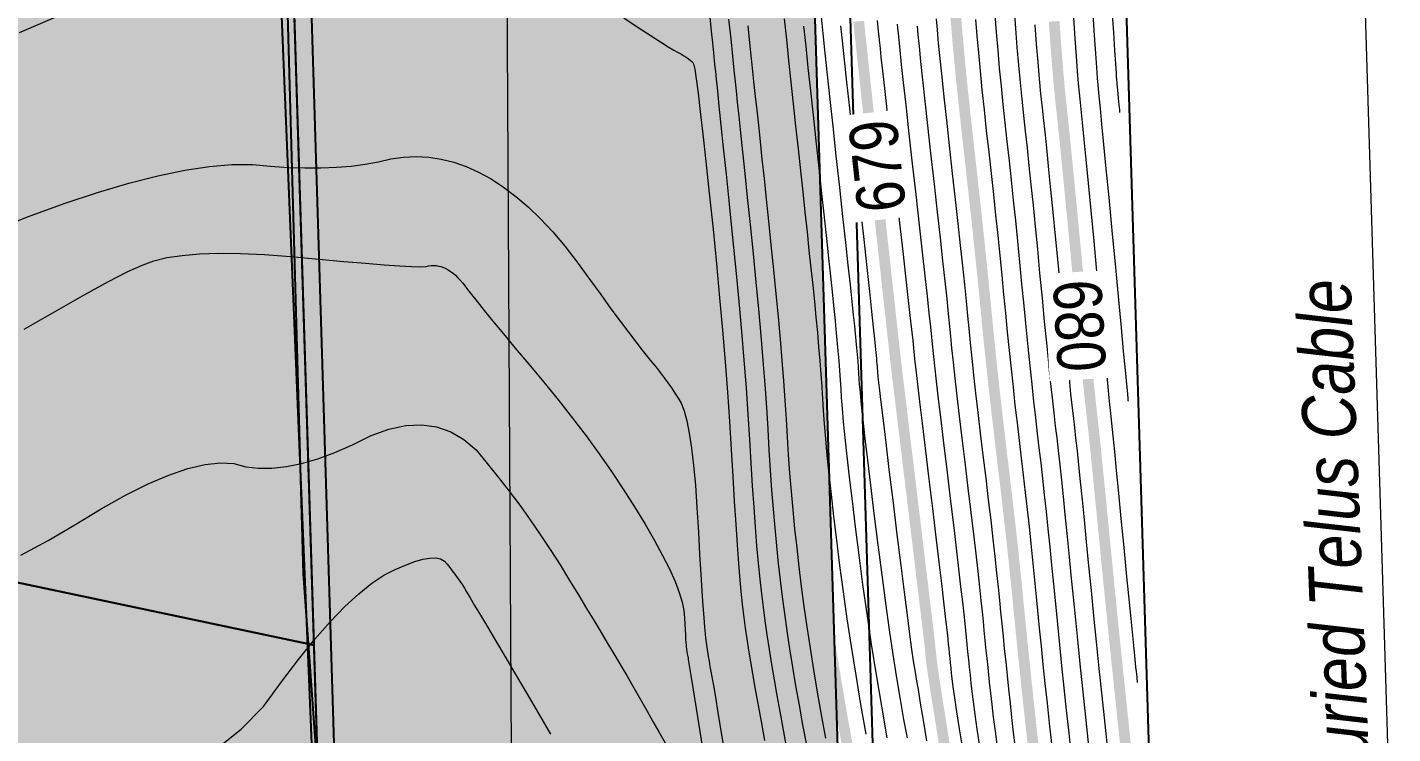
# Model space of a CAD drawing. Extents: x 637295 to 638874, y 5971243 to 5973352.
# Drawn here: x 638085.72 to 638111.22, y 5971338.13 to 5971351.33 of the extents above; entities that cross this region are included whole.
import ezdxf

# ---------------------------------------------------------------- set-up
doc = ezdxf.new("R2010")
doc.units = 0
doc.header["$LTSCALE"] = 5
for name, color, linetype in [('AS-FENCE-DASH', 48, 'foc-FENCE-DASH'), ('AS-POWER-OH-ATCO PIPELINES', 241, 'foc-OHPOWER'), ('AS-ROADS', 254, 'Continuous'), ('F-RW', 190, 'Continuous'), ('L-SEC', 7, 'Continuous'), ('L-TITLEDB', 4, 'Continuous'), ('P-TEMP WITHIN RW-H', 254, 'Continuous'), ('P-TEMP-ATCO PIPELINES', 104, 'Continuous'), ('P-TEMP-ATCO PIPELINES-H', 71, 'Continuous')]:
    doc.layers.add(name, color=color, linetype=linetype)
for name, color, linetype, lineweight, true_color in [('AS-TELUS-ATCO PIPELINES', 7, 'foc-TEL', 9, 0xff9c38), ('C-TOPO-MAJR', 7, 'Continuous', 15, 0xd3aa5f), ('C-TOPO-MINR', 7, 'Continuous', 13, 0xe9d5af)]:
    doc.layers.add(name, color=color, linetype=linetype, lineweight=lineweight, true_color=true_color)
doc.layers.add('C-TOPO-MAJR-TEXT', color=7, linetype='Continuous', true_color=0x644b1b)
doc.layers.add('P-TEMP-WITHIN RW', color=7, linetype='Continuous', true_color=0x787878)
doc.styles.add('80L', font='ARIALN.TTF', dxfattribs={"height": 10})
doc.styles.add('foc-LtypeFont', font='ARIALN.TTF', dxfattribs={"height": 7.35})
doc.styles.get("Standard").update_dxf_attribs({"font": 'ARIALN.TTF'})
doc.linetypes.add('foc-FENCE-DASH', pattern='A,0.5,-0.5,1,-0.5,1,-0.5,1,-0.5,1,-0.5,["X",foc-LtypeFont,S=0.2,R=0,X=-0.625,Y=-0.75],-0.5', length=7.5)
doc.linetypes.add('foc-OHPOWER', pattern='A,10,-1,["O/P",foc-LtypeFont,S=0.2,R=0,X=-0.5,Y=-0.75],-3.25', length=14.25)
doc.linetypes.add('foc-TEL', pattern='A,2,-1,["T",foc-LtypeFont,S=0.2,R=0,X=-0.425,Y=-0.75],-1.24,8', length=12.24)

msp = doc.modelspace()

# ---------------------------------------------------------------- hatches: boundary and pattern name
at = {"layer": 'P-TEMP WITHIN RW-H'}
h = msp.add_hatch(color=256, dxfattribs=at)
h.dxf.hatch_style = 1
h.paths.add_polyline_path([(638091.075, 5971339.787), (638061.73, 5971345.979), (638062.218, 5971330.305), (638091.563, 5971324.112)])
at = {"layer": 'P-TEMP-ATCO PIPELINES-H'}
h = msp.add_hatch(color=256, dxfattribs=at)
h.dxf.hatch_style = 1
h.paths.add_polyline_path([(638089.116, 5971402.725), (638094.796, 5971399.421), (638098.963, 5971398.552), (638101.501, 5971317.052), (638091.719, 5971319.116)])
h = msp.add_hatch(color=256, dxfattribs=at)
h.dxf.hatch_style = 1
h.paths.add_polyline_path([(638090.453, 5971359.772), (638061.107, 5971365.964), (638061.73, 5971345.979), (638091.075, 5971339.787)])

# ---------------------------------------------------------------- linework, layer by layer
at = {"layer": 'AS-FENCE-DASH', "flags": 128}
msp.add_lwpolyline([(638092.302, 5971308.799), (638092.113, 5971314.965), (638091.525, 5971332.09), (638090.876, 5971341.119), (638090.579, 5971351.8)], dxfattribs=at)
at = {"layer": 'AS-POWER-OH-ATCO PIPELINES', "flags": 128}
msp.add_lwpolyline([(638092.233, 5971308.797), (638089.161, 5971383.409), (638087.9, 5971404.695), (638089.809, 5971423.951)], dxfattribs=at)
at = {"layer": 'AS-ROADS', "flags": 128}
msp.add_lwpolyline([(638104.98, 5971385.304), (638106.047, 5971358.191), (638107.536, 5971309.263)], dxfattribs=at)
at = {"layer": 'AS-TELUS-ATCO PIPELINES', "flags": 128}
for points in [[(638111.223, 5971334.887), (638108.419, 5971426.757), (638108.025, 5971439.14)], [(638094.808, 5971308.875), (638094.683, 5971314.468), (638094.802, 5971331.175), (638094.197, 5971438.192)]]:
    msp.add_lwpolyline(points, dxfattribs=at)
at = {"layer": 'C-TOPO-MAJR', "const_width": 0.2, "flags": 128}
for points in [[(638099.498, 5971351.623), (638099.538, 5971351.226), (638099.578, 5971350.841), (638099.617, 5971350.467), (638099.655, 5971350.106), (638099.692, 5971349.756), (638099.729, 5971349.418), (638099.766, 5971349.074), (638099.804, 5971348.724), (638099.842, 5971348.368), (638099.88, 5971348.007), (638099.919, 5971347.639), (638099.958, 5971347.266), (638099.998, 5971346.886), (638100.038, 5971346.501), (638100.074, 5971346.13), (638100.108, 5971345.772), (638100.139, 5971345.429), (638100.167, 5971345.1), (638100.191, 5971344.784), (638100.213, 5971344.483), (638100.231, 5971344.195), (638100.246, 5971343.922), (638100.266, 5971343.63), (638100.291, 5971343.32), (638100.319, 5971342.992), (638100.353, 5971342.645), (638100.391, 5971342.28), (638100.434, 5971341.897), (638100.481, 5971341.496), (638100.533, 5971341.076), (638100.59, 5971340.645), (638100.654, 5971340.2), (638100.723, 5971339.744), (638100.797, 5971339.275), (638100.878, 5971338.794), (638100.964, 5971338.301), (638101.056, 5971337.795)], [(638103.054, 5971351.62), (638103.073, 5971351.376), (638103.096, 5971351.101), (638103.124, 5971350.795), (638103.157, 5971350.458), (638103.194, 5971350.089), (638103.237, 5971349.689), (638103.284, 5971349.258), (638103.336, 5971348.796), (638103.385, 5971348.354), (638103.432, 5971347.933), (638103.475, 5971347.533), (638103.515, 5971347.153), (638103.552, 5971346.794), (638103.586, 5971346.456), (638103.618, 5971346.138), (638103.646, 5971345.841), (638103.676, 5971345.534), (638103.709, 5971345.216), (638103.744, 5971344.888), (638103.781, 5971344.549), (638103.82, 5971344.201), (638103.862, 5971343.842), (638103.905, 5971343.472), (638103.951, 5971343.092), (638103.995, 5971342.727), (638104.036, 5971342.376), (638104.074, 5971342.04), (638104.11, 5971341.719), (638104.143, 5971341.412), (638104.174, 5971341.119), (638104.202, 5971340.841), (638104.227, 5971340.577), (638104.254, 5971340.306), (638104.282, 5971340.027), (638104.311, 5971339.74), (638104.342, 5971339.446), (638104.373, 5971339.144), (638104.406, 5971338.834), (638104.44, 5971338.516), (638104.475, 5971338.191), (638104.512, 5971337.869)], [(638101.248, 5971351.44), (638101.256, 5971351.357), (638101.271, 5971351.208), (638101.294, 5971350.993), (638101.324, 5971350.712), (638101.362, 5971350.365), (638101.406, 5971349.951), (638101.458, 5971349.471), (638101.518, 5971348.925), (638101.584, 5971348.313), (638101.645, 5971347.762), (638101.698, 5971347.273), (638101.745, 5971346.844), (638101.785, 5971346.477), (638101.819, 5971346.171), (638101.846, 5971345.926), (638101.866, 5971345.742), (638101.88, 5971345.62), (638101.892, 5971345.511), (638101.903, 5971345.416), (638101.912, 5971345.334), (638101.92, 5971345.265), (638101.926, 5971345.21), (638101.93, 5971345.169), (638101.933, 5971345.141), (638101.935, 5971345.126), (638101.946, 5971345.032), (638101.966, 5971344.858), (638101.997, 5971344.605), (638102.037, 5971344.273), (638102.086, 5971343.861), (638102.146, 5971343.369), (638102.215, 5971342.798), (638102.294, 5971342.148), (638102.363, 5971341.574), (638102.423, 5971341.078), (638102.473, 5971340.659), (638102.514, 5971340.316), (638102.546, 5971340.051), (638102.568, 5971339.862), (638102.581, 5971339.751), (638102.584, 5971339.716), (638102.588, 5971339.681), (638102.591, 5971339.645), (638102.595, 5971339.607), (638102.599, 5971339.569), (638102.603, 5971339.529), (638102.607, 5971339.489), (638102.612, 5971339.447), (638102.616, 5971339.405), (638102.633, 5971339.293), (638102.66, 5971339.113), (638102.699, 5971338.864), (638102.749, 5971338.546), (638102.811, 5971338.159), (638102.884, 5971337.704)], [(638104.898, 5971351.439), (638104.925, 5971351.066), (638104.951, 5971350.731), (638104.975, 5971350.436), (638104.998, 5971350.18), (638105.019, 5971349.963), (638105.039, 5971349.785), (638105.064, 5971349.557), (638105.092, 5971349.279), (638105.125, 5971348.951), (638105.163, 5971348.572), (638105.205, 5971348.143), (638105.251, 5971347.664), (638105.302, 5971347.135), (638105.357, 5971346.556), (638105.407, 5971346.035), (638105.452, 5971345.573), (638105.491, 5971345.17), (638105.525, 5971344.826), (638105.554, 5971344.54), (638105.578, 5971344.314), (638105.596, 5971344.146), (638105.609, 5971344.037), (638105.627, 5971343.88), (638105.649, 5971343.675), (638105.675, 5971343.422), (638105.705, 5971343.121), (638105.74, 5971342.772), (638105.779, 5971342.376), (638105.823, 5971341.931), (638105.871, 5971341.438), (638105.921, 5971340.931), (638105.973, 5971340.41), (638106.028, 5971339.874), (638106.085, 5971339.323), (638106.144, 5971338.758), (638106.205, 5971338.179), (638106.268, 5971337.585)], [(638085.219, 5971349.279), (638085.986, 5971349.558), (638086.677, 5971349.8), (638087.29, 5971350.006), (638087.827, 5971350.174), (638088.287, 5971350.306), (638088.671, 5971350.402), (638088.977, 5971350.461), (638089.207, 5971350.483), (638089.36, 5971350.468), (638089.547, 5971350.468), (638089.768, 5971350.482), (638090.022, 5971350.51), (638090.311, 5971350.553), (638090.634, 5971350.61), (638090.991, 5971350.682), (638091.382, 5971350.768), (638091.808, 5971350.868), (638092.232, 5971350.927), (638092.655, 5971350.945), (638093.078, 5971350.922), (638093.5, 5971350.858), (638093.921, 5971350.753), (638094.342, 5971350.607), (638094.762, 5971350.42), (638095.181, 5971350.192), (638095.572, 5971349.958), (638095.935, 5971349.719), (638096.27, 5971349.474), (638096.577, 5971349.224), (638096.857, 5971348.969), (638097.108, 5971348.708), (638097.331, 5971348.441), (638097.527, 5971348.169), (638097.701, 5971347.9), (638097.854, 5971347.633), (638097.986, 5971347.369), (638098.096, 5971347.109), (638098.186, 5971346.85), (638098.254, 5971346.595), (638098.301, 5971346.343), (638098.327, 5971346.093), (638098.354, 5971345.804), (638098.381, 5971345.477), (638098.409, 5971345.11), (638098.437, 5971344.704), (638098.467, 5971344.259), (638098.497, 5971343.775), (638098.528, 5971343.252), (638098.559, 5971342.69), (638098.589, 5971342.182), (638098.617, 5971341.726), (638098.643, 5971341.324), (638098.667, 5971340.975), (638098.689, 5971340.679), (638098.709, 5971340.436), (638098.728, 5971340.246), (638098.745, 5971340.11), (638098.764, 5971339.97), (638098.784, 5971339.825), (638098.807, 5971339.677), (638098.831, 5971339.524), (638098.857, 5971339.368), (638098.885, 5971339.208), (638098.915, 5971339.043), (638098.947, 5971338.875), (638098.985, 5971338.663), (638099.03, 5971338.408), (638099.081, 5971338.109), (638099.138, 5971337.766)]]:
    msp.add_lwpolyline(points, dxfattribs=at)
at = {"layer": 'C-TOPO-MINR', "flags": 128}
for points in [[(638103.791, 5971351.566), (638103.817, 5971351.236), (638103.844, 5971350.903), (638103.874, 5971350.567), (638103.907, 5971350.228), (638103.941, 5971349.886), (638103.978, 5971349.54), (638104.017, 5971349.192), (638104.057, 5971348.835), (638104.096, 5971348.472), (638104.135, 5971348.1), (638104.174, 5971347.721), (638104.213, 5971347.334), (638104.252, 5971346.939), (638104.291, 5971346.537), (638104.33, 5971346.127), (638104.369, 5971345.734), (638104.406, 5971345.359), (638104.443, 5971345.001), (638104.479, 5971344.66), (638104.514, 5971344.337), (638104.548, 5971344.03), (638104.582, 5971343.742), (638104.615, 5971343.47), (638104.648, 5971343.188), (638104.681, 5971342.896), (638104.714, 5971342.593), (638104.748, 5971342.28), (638104.782, 5971341.956), (638104.816, 5971341.622), (638104.85, 5971341.277), (638104.885, 5971340.922), (638104.921, 5971340.556), (638104.959, 5971340.18), (638104.998, 5971339.794), (638105.039, 5971339.397), (638105.081, 5971338.99), (638105.126, 5971338.572), (638105.171, 5971338.144), (638105.219, 5971337.706)], [(638104.151, 5971351.662), (638104.177, 5971351.304), (638104.204, 5971350.957), (638104.233, 5971350.622), (638104.263, 5971350.297), (638104.293, 5971349.984), (638104.325, 5971349.681), (638104.358, 5971349.39), (638104.392, 5971349.076), (638104.428, 5971348.741), (638104.465, 5971348.384), (638104.504, 5971348.005), (638104.544, 5971347.604), (638104.585, 5971347.181), (638104.628, 5971346.736), (638104.673, 5971346.27), (638104.715, 5971345.834), (638104.755, 5971345.43), (638104.792, 5971345.057), (638104.827, 5971344.715), (638104.86, 5971344.404), (638104.891, 5971344.125), (638104.92, 5971343.876), (638104.946, 5971343.659), (638104.974, 5971343.419), (638105.003, 5971343.155), (638105.035, 5971342.869), (638105.067, 5971342.56), (638105.101, 5971342.228), (638105.137, 5971341.873), (638105.175, 5971341.495), (638105.213, 5971341.094), (638105.254, 5971340.681), (638105.297, 5971340.257), (638105.341, 5971339.82), (638105.387, 5971339.372), (638105.436, 5971338.913), (638105.485, 5971338.441), (638105.537, 5971337.958)], [(638105.619, 5971351.574), (638105.645, 5971351.174), (638105.668, 5971350.841), (638105.687, 5971350.575), (638105.702, 5971350.376), (638105.713, 5971350.245), (638105.72, 5971350.181), (638105.735, 5971350.039), (638105.757, 5971349.818), (638105.786, 5971349.518), (638105.822, 5971349.14), (638105.866, 5971348.683), (638105.917, 5971348.148), (638105.976, 5971347.534), (638106.042, 5971346.842), (638106.099, 5971346.234), (638106.149, 5971345.713), (638106.19, 5971345.276), (638106.224, 5971344.925), (638106.249, 5971344.659), (638106.266, 5971344.479), (638106.275, 5971344.384), (638106.276, 5971344.374), (638106.277, 5971344.365), (638106.278, 5971344.358), (638106.279, 5971344.352), (638106.279, 5971344.347), (638106.279, 5971344.343), (638106.28, 5971344.341), (638106.28, 5971344.34), (638106.28, 5971344.34)], [(638105.979, 5971351.642), (638106.005, 5971351.228), (638106.027, 5971350.895), (638106.043, 5971350.644), (638106.054, 5971350.475), (638106.06, 5971350.386), (638106.061, 5971350.379), (638106.062, 5971350.363), (638106.065, 5971350.339), (638106.068, 5971350.305), (638106.072, 5971350.263), (638106.077, 5971350.212), (638106.083, 5971350.152), (638106.089, 5971350.084), (638106.097, 5971350.006), (638106.103, 5971349.939), (638106.109, 5971349.881), (638106.113, 5971349.832), (638106.117, 5971349.793), (638106.12, 5971349.764), (638106.121, 5971349.745), (638106.122, 5971349.735), (638106.122, 5971349.735)], [(638085.571, 5971351.228), (638086.271, 5971351.527)], [(638096.862, 5971351.502), (638097.129, 5971351.326), (638097.355, 5971351.178), (638097.543, 5971351.058), (638097.69, 5971350.965), (638097.797, 5971350.901), (638097.865, 5971350.864), (638097.926, 5971350.829), (638097.98, 5971350.797), (638098.027, 5971350.767), (638098.068, 5971350.739), (638098.102, 5971350.713), (638098.13, 5971350.689), (638098.15, 5971350.667), (638098.164, 5971350.648), (638098.185, 5971350.547), (638098.213, 5971350.364), (638098.248, 5971350.1), (638098.289, 5971349.755), (638098.338, 5971349.328), (638098.394, 5971348.819), (638098.456, 5971348.229), (638098.526, 5971347.557), (638098.59, 5971346.906), (638098.65, 5971346.276), (638098.704, 5971345.667), (638098.753, 5971345.079), (638098.796, 5971344.512), (638098.835, 5971343.966), (638098.868, 5971343.441), (638098.897, 5971342.937), (638098.924, 5971342.471), (638098.951, 5971342.045), (638098.978, 5971341.657), (638099.004, 5971341.309), (638099.029, 5971340.999), (638099.054, 5971340.728), (638099.079, 5971340.496), (638099.103, 5971340.303), (638099.129, 5971340.105), (638099.158, 5971339.9), (638099.19, 5971339.69), (638099.224, 5971339.475), (638099.261, 5971339.253), (638099.301, 5971339.026), (638099.343, 5971338.794), (638099.388, 5971338.555), (638099.437, 5971338.292), (638099.488, 5971338.003)], [(638098.467, 5971351.516), (638098.493, 5971351.258), (638098.515, 5971351.036), (638098.534, 5971350.85), (638098.549, 5971350.699), (638098.561, 5971350.583), (638098.57, 5971350.504), (638098.586, 5971350.356), (638098.608, 5971350.139), (638098.638, 5971349.853), (638098.675, 5971349.499), (638098.719, 5971349.076), (638098.77, 5971348.584), (638098.828, 5971348.024), (638098.893, 5971347.394), (638098.954, 5971346.788), (638099.009, 5971346.205), (638099.059, 5971345.644), (638099.104, 5971345.106), (638099.144, 5971344.591), (638099.179, 5971344.099), (638099.209, 5971343.629), (638099.234, 5971343.183), (638099.26, 5971342.761), (638099.286, 5971342.364), (638099.313, 5971341.991), (638099.341, 5971341.643), (638099.37, 5971341.319), (638099.399, 5971341.02), (638099.429, 5971340.746), (638099.46, 5971340.497), (638099.494, 5971340.24), (638099.532, 5971339.975), (638099.573, 5971339.704), (638099.618, 5971339.425), (638099.666, 5971339.138), (638099.717, 5971338.845), (638099.772, 5971338.544), (638099.83, 5971338.236), (638099.888, 5971337.92)], [(638098.818, 5971351.479), (638098.856, 5971351.11), (638098.888, 5971350.791), (638098.915, 5971350.524), (638098.938, 5971350.308), (638098.956, 5971350.142), (638098.979, 5971349.928), (638099.007, 5971349.667), (638099.039, 5971349.358), (638099.077, 5971349.001), (638099.119, 5971348.597), (638099.166, 5971348.145), (638099.218, 5971347.644), (638099.275, 5971347.097), (638099.327, 5971346.569), (638099.375, 5971346.061), (638099.419, 5971345.572), (638099.458, 5971345.104), (638099.493, 5971344.655), (638099.523, 5971344.227), (638099.55, 5971343.818), (638099.571, 5971343.429), (638099.595, 5971343.051), (638099.621, 5971342.682), (638099.649, 5971342.324), (638099.678, 5971341.977), (638099.71, 5971341.64), (638099.744, 5971341.313), (638099.78, 5971340.996), (638099.818, 5971340.69), (638099.86, 5971340.375), (638099.906, 5971340.05), (638099.956, 5971339.717), (638100.011, 5971339.375), (638100.07, 5971339.024), (638100.133, 5971338.664), (638100.2, 5971338.294), (638100.271, 5971337.916)], [(638099.178, 5971351.352), (638099.217, 5971350.975), (638099.252, 5971350.629), (638099.285, 5971350.315), (638099.315, 5971350.032), (638099.343, 5971349.78), (638099.373, 5971349.501), (638099.405, 5971349.196), (638099.441, 5971348.863), (638099.479, 5971348.504), (638099.519, 5971348.118), (638099.562, 5971347.705), (638099.608, 5971347.265), (638099.656, 5971346.799), (638099.701, 5971346.349), (638099.742, 5971345.916), (638099.779, 5971345.501), (638099.812, 5971345.102), (638099.842, 5971344.72), (638099.868, 5971344.355), (638099.89, 5971344.007), (638099.909, 5971343.675), (638099.931, 5971343.34), (638099.956, 5971343.001), (638099.984, 5971342.658), (638100.016, 5971342.311), (638100.051, 5971341.96), (638100.089, 5971341.605), (638100.13, 5971341.246), (638100.175, 5971340.883), (638100.225, 5971340.51), (638100.28, 5971340.125), (638100.339, 5971339.731), (638100.404, 5971339.325), (638100.474, 5971338.909), (638100.549, 5971338.482), (638100.628, 5971338.045)], [(638099.858, 5971351.485), (638099.898, 5971351.1), (638099.939, 5971350.706), (638099.981, 5971350.305), (638100.024, 5971349.897), (638100.069, 5971349.48), (638100.116, 5971349.056), (638100.16, 5971348.647), (638100.202, 5971348.253), (638100.243, 5971347.874), (638100.282, 5971347.509), (638100.319, 5971347.16), (638100.354, 5971346.826), (638100.388, 5971346.507), (638100.419, 5971346.203), (638100.448, 5971345.91), (638100.475, 5971345.628), (638100.499, 5971345.357), (638100.521, 5971345.097), (638100.54, 5971344.848), (638100.557, 5971344.611), (638100.572, 5971344.384), (638100.584, 5971344.168), (638100.602, 5971343.92), (638100.625, 5971343.639), (638100.655, 5971343.325), (638100.69, 5971342.979), (638100.732, 5971342.601), (638100.779, 5971342.19), (638100.832, 5971341.746), (638100.89, 5971341.27), (638100.956, 5971340.78), (638101.028, 5971340.275), (638101.106, 5971339.757), (638101.191, 5971339.225), (638101.282, 5971338.679), (638101.38, 5971338.119)], [(638100.219, 5971351.348), (638100.258, 5971350.973), (638100.3, 5971350.572), (638100.345, 5971350.143), (638100.394, 5971349.688), (638100.446, 5971349.204), (638100.502, 5971348.694), (638100.554, 5971348.22), (638100.601, 5971347.781), (638100.644, 5971347.379), (638100.684, 5971347.012), (638100.719, 5971346.681), (638100.75, 5971346.387), (638100.777, 5971346.128), (638100.8, 5971345.905), (638100.822, 5971345.691), (638100.841, 5971345.484), (638100.859, 5971345.286), (638100.875, 5971345.095), (638100.889, 5971344.913), (638100.902, 5971344.738), (638100.912, 5971344.572), (638100.921, 5971344.414), (638100.937, 5971344.209), (638100.96, 5971343.957), (638100.99, 5971343.659), (638101.028, 5971343.313), (638101.072, 5971342.921), (638101.124, 5971342.482), (638101.182, 5971341.996), (638101.248, 5971341.463), (638101.32, 5971340.92), (638101.398, 5971340.367), (638101.483, 5971339.803), (638101.574, 5971339.229), (638101.671, 5971338.645), (638101.775, 5971338.051)], [(638100.547, 5971351.526), (638100.579, 5971351.21), (638100.617, 5971350.847), (638100.661, 5971350.438), (638100.71, 5971349.981), (638100.764, 5971349.478), (638100.823, 5971348.929), (638100.888, 5971348.332), (638100.947, 5971347.792), (638101, 5971347.31), (638101.046, 5971346.884), (638101.086, 5971346.515), (638101.119, 5971346.203), (638101.146, 5971345.947), (638101.167, 5971345.749), (638101.182, 5971345.608), (638101.195, 5971345.471), (638101.208, 5971345.34), (638101.219, 5971345.214), (638101.229, 5971345.093), (638101.238, 5971344.977), (638101.246, 5971344.866), (638101.253, 5971344.761), (638101.258, 5971344.66), (638101.272, 5971344.499), (638101.295, 5971344.276), (638101.326, 5971343.992), (638101.365, 5971343.647), (638101.412, 5971343.241), (638101.468, 5971342.774), (638101.533, 5971342.246), (638101.606, 5971341.656), (638101.677, 5971341.098), (638101.748, 5971340.57), (638101.818, 5971340.074), (638101.886, 5971339.608), (638101.954, 5971339.174), (638102.02, 5971338.77), (638102.086, 5971338.398), (638102.15, 5971338.056)], [(638100.91, 5971351.357), (638100.94, 5971351.072), (638100.977, 5971350.721), (638101.022, 5971350.303), (638101.074, 5971349.819), (638101.134, 5971349.269), (638101.2, 5971348.653), (638101.275, 5971347.97), (638101.341, 5971347.365), (638101.398, 5971346.838), (638101.447, 5971346.389), (638101.487, 5971346.017), (638101.519, 5971345.724), (638101.542, 5971345.508), (638101.557, 5971345.37), (638101.563, 5971345.31), (638101.569, 5971345.252), (638101.574, 5971345.196), (638101.579, 5971345.142), (638101.583, 5971345.091), (638101.587, 5971345.041), (638101.591, 5971344.994), (638101.594, 5971344.949), (638101.596, 5971344.907), (638101.608, 5971344.789), (638101.63, 5971344.595), (638101.661, 5971344.326), (638101.702, 5971343.982), (638101.753, 5971343.562), (638101.813, 5971343.066), (638101.883, 5971342.496), (638101.963, 5971341.85), (638102.034, 5971341.276), (638102.097, 5971340.774), (638102.152, 5971340.345), (638102.198, 5971339.988), (638102.236, 5971339.703), (638102.266, 5971339.49), (638102.287, 5971339.35), (638102.3, 5971339.282), (638102.323, 5971339.151), (638102.356, 5971338.957), (638102.398, 5971338.7), (638102.451, 5971338.381), (638102.513, 5971337.999)], [(638101.593, 5971351.455), (638101.612, 5971351.256), (638101.623, 5971351.151), (638101.624, 5971351.138), (638101.627, 5971351.115), (638101.63, 5971351.082), (638101.635, 5971351.039), (638101.64, 5971350.986), (638101.647, 5971350.923), (638101.655, 5971350.849), (638101.664, 5971350.766), (638101.674, 5971350.672), (638101.692, 5971350.516), (638101.716, 5971350.297), (638101.748, 5971350.015), (638101.786, 5971349.671), (638101.832, 5971349.265), (638101.885, 5971348.795), (638101.945, 5971348.264), (638102.012, 5971347.669), (638102.071, 5971347.14), (638102.123, 5971346.677), (638102.168, 5971346.279), (638102.205, 5971345.946), (638102.234, 5971345.679), (638102.256, 5971345.477), (638102.27, 5971345.34), (638102.277, 5971345.269), (638102.292, 5971345.132), (638102.315, 5971344.93), (638102.346, 5971344.662), (638102.386, 5971344.328), (638102.433, 5971343.929), (638102.489, 5971343.464), (638102.553, 5971342.933), (638102.625, 5971342.337), (638102.689, 5971341.805), (638102.745, 5971341.338), (638102.793, 5971340.935), (638102.833, 5971340.597), (638102.865, 5971340.323), (638102.889, 5971340.114), (638102.905, 5971339.969), (638102.913, 5971339.889), (638102.921, 5971339.806), (638102.929, 5971339.721), (638102.938, 5971339.634), (638102.948, 5971339.544), (638102.957, 5971339.452), (638102.967, 5971339.358), (638102.978, 5971339.261), (638102.988, 5971339.162), (638103.008, 5971339.009), (638103.038, 5971338.801), (638103.077, 5971338.538), (638103.126, 5971338.222), (638103.184, 5971337.851)], [(638101.968, 5971351.389), (638101.98, 5971351.256), (638101.983, 5971351.21), (638101.995, 5971351.091), (638102.015, 5971350.899), (638102.043, 5971350.633), (638102.08, 5971350.294), (638102.126, 5971349.881), (638102.18, 5971349.395), (638102.243, 5971348.835), (638102.315, 5971348.202), (638102.379, 5971347.632), (638102.435, 5971347.125), (638102.484, 5971346.682), (638102.526, 5971346.302), (638102.56, 5971345.984), (638102.587, 5971345.73), (638102.607, 5971345.54), (638102.619, 5971345.412), (638102.638, 5971345.233), (638102.663, 5971345.001), (638102.696, 5971344.718), (638102.734, 5971344.383), (638102.78, 5971343.997), (638102.832, 5971343.558), (638102.891, 5971343.068), (638102.957, 5971342.526), (638103.016, 5971342.035), (638103.068, 5971341.597), (638103.114, 5971341.211), (638103.152, 5971340.877), (638103.185, 5971340.595), (638103.21, 5971340.365), (638103.229, 5971340.187), (638103.241, 5971340.061), (638103.254, 5971339.931), (638103.268, 5971339.798), (638103.282, 5971339.66), (638103.296, 5971339.52), (638103.311, 5971339.375), (638103.327, 5971339.227), (638103.343, 5971339.075), (638103.36, 5971338.919), (638103.384, 5971338.724), (638103.416, 5971338.488), (638103.456, 5971338.213), (638103.502, 5971337.897)], [(638102.34, 5971351.347), (638102.354, 5971351.186), (638102.375, 5971350.966), (638102.403, 5971350.687), (638102.439, 5971350.348), (638102.482, 5971349.95), (638102.533, 5971349.493), (638102.59, 5971348.976), (638102.655, 5971348.4), (638102.714, 5971347.873), (638102.767, 5971347.395), (638102.814, 5971346.965), (638102.856, 5971346.585), (638102.891, 5971346.254), (638102.92, 5971345.972), (638102.944, 5971345.739), (638102.961, 5971345.555), (638102.984, 5971345.333), (638103.012, 5971345.073), (638103.045, 5971344.775), (638103.083, 5971344.439), (638103.127, 5971344.065), (638103.175, 5971343.653), (638103.229, 5971343.203), (638103.288, 5971342.715), (638103.342, 5971342.266), (638103.391, 5971341.857), (638103.434, 5971341.488), (638103.472, 5971341.158), (638103.504, 5971340.867), (638103.531, 5971340.616), (638103.553, 5971340.405), (638103.57, 5971340.233), (638103.588, 5971340.056), (638103.606, 5971339.874), (638103.625, 5971339.687), (638103.645, 5971339.495), (638103.665, 5971339.298), (638103.687, 5971339.096), (638103.709, 5971338.889), (638103.732, 5971338.677), (638103.76, 5971338.439), (638103.794, 5971338.176), (638103.834, 5971337.887)], [(638102.697, 5971351.484), (638102.713, 5971351.281), (638102.735, 5971351.034), (638102.764, 5971350.741), (638102.798, 5971350.403), (638102.838, 5971350.02), (638102.885, 5971349.591), (638102.937, 5971349.117), (638102.996, 5971348.598), (638103.05, 5971348.113), (638103.099, 5971347.664), (638103.145, 5971347.249), (638103.185, 5971346.869), (638103.222, 5971346.524), (638103.253, 5971346.214), (638103.281, 5971345.939), (638103.304, 5971345.698), (638103.33, 5971345.433), (638103.36, 5971345.144), (638103.394, 5971344.831), (638103.432, 5971344.494), (638103.473, 5971344.133), (638103.519, 5971343.747), (638103.567, 5971343.337), (638103.62, 5971342.903), (638103.668, 5971342.497), (638103.713, 5971342.117), (638103.754, 5971341.764), (638103.791, 5971341.438), (638103.824, 5971341.139), (638103.853, 5971340.868), (638103.878, 5971340.623), (638103.899, 5971340.405), (638103.921, 5971340.181), (638103.944, 5971339.951), (638103.968, 5971339.714), (638103.993, 5971339.471), (638104.019, 5971339.221), (638104.046, 5971338.965), (638104.075, 5971338.703), (638104.104, 5971338.434), (638104.136, 5971338.154), (638104.172, 5971337.863)], [(638103.432, 5971351.471), (638103.456, 5971351.169), (638103.484, 5971350.849), (638103.515, 5971350.512), (638103.55, 5971350.158), (638103.589, 5971349.787), (638103.631, 5971349.399), (638103.677, 5971348.994), (638103.721, 5971348.595), (638103.764, 5971348.202), (638103.805, 5971347.816), (638103.845, 5971347.437), (638103.883, 5971347.064), (638103.919, 5971346.697), (638103.954, 5971346.337), (638103.988, 5971345.984), (638104.022, 5971345.634), (638104.057, 5971345.287), (638104.093, 5971344.944), (638104.13, 5971344.605), (638104.167, 5971344.269), (638104.205, 5971343.936), (638104.244, 5971343.607), (638104.283, 5971343.281), (638104.321, 5971342.958), (638104.358, 5971342.636), (638104.394, 5971342.317), (638104.429, 5971341.999), (638104.462, 5971341.684), (638104.495, 5971341.37), (638104.526, 5971341.059), (638104.556, 5971340.75), (638104.588, 5971340.431), (638104.62, 5971340.104), (638104.655, 5971339.767), (638104.69, 5971339.421), (638104.727, 5971339.067), (638104.766, 5971338.703), (638104.806, 5971338.33), (638104.847, 5971337.948)], [(638104.537, 5971351.372), (638104.565, 5971351.012), (638104.592, 5971350.677), (638104.619, 5971350.367), (638104.645, 5971350.082), (638104.672, 5971349.822), (638104.699, 5971349.587), (638104.728, 5971349.317), (638104.76, 5971349.01), (638104.795, 5971348.667), (638104.833, 5971348.288), (638104.874, 5971347.874), (638104.918, 5971347.423), (638104.965, 5971346.936), (638105.015, 5971346.413), (638105.061, 5971345.935), (638105.103, 5971345.502), (638105.142, 5971345.114), (638105.176, 5971344.771), (638105.207, 5971344.472), (638105.234, 5971344.219), (638105.258, 5971344.011), (638105.278, 5971343.848), (638105.3, 5971343.649), (638105.326, 5971343.415), (638105.355, 5971343.146), (638105.386, 5971342.841), (638105.421, 5971342.5), (638105.458, 5971342.124), (638105.499, 5971341.713), (638105.542, 5971341.266), (638105.588, 5971340.806), (638105.635, 5971340.333), (638105.685, 5971339.847), (638105.736, 5971339.348), (638105.79, 5971338.836), (638105.845, 5971338.31), (638105.903, 5971337.772)], [(638105.258, 5971351.507), (638105.285, 5971351.12), (638105.309, 5971350.786), (638105.331, 5971350.506), (638105.35, 5971350.278), (638105.366, 5971350.104), (638105.38, 5971349.983), (638105.399, 5971349.798), (638105.424, 5971349.548), (638105.456, 5971349.234), (638105.493, 5971348.856), (638105.536, 5971348.413), (638105.584, 5971347.906), (638105.639, 5971347.335), (638105.699, 5971346.699), (638105.753, 5971346.135), (638105.8, 5971345.645), (638105.84, 5971345.227), (638105.874, 5971344.881), (638105.901, 5971344.608), (638105.921, 5971344.408), (638105.934, 5971344.281), (638105.941, 5971344.226), (638105.953, 5971344.11), (638105.971, 5971343.935), (638105.995, 5971343.698), (638106.025, 5971343.402), (638106.06, 5971343.045), (638106.101, 5971342.627), (638106.147, 5971342.149), (638106.199, 5971341.611), (638106.246, 5971341.129), (638106.288, 5971340.706), (638106.324, 5971340.339), (638106.354, 5971340.03), (638106.379, 5971339.778), (638106.399, 5971339.584), (638106.413, 5971339.447), (638106.421, 5971339.367), (638106.429, 5971339.297), (638106.435, 5971339.238), (638106.441, 5971339.188), (638106.445, 5971339.148), (638106.448, 5971339.118), (638106.45, 5971339.098), (638106.451, 5971339.088), (638106.451, 5971339.088)], [(638085.115, 5971347.553), (638085.741, 5971347.792), (638086.406, 5971348.034), (638087.029, 5971348.241), (638087.613, 5971348.414), (638088.155, 5971348.552), (638088.657, 5971348.657), (638089.119, 5971348.727), (638089.54, 5971348.763), (638089.921, 5971348.765), (638090.261, 5971348.732), (638090.588, 5971348.711), (638090.902, 5971348.7), (638091.203, 5971348.701), (638091.49, 5971348.712), (638091.765, 5971348.735), (638092.027, 5971348.768), (638092.275, 5971348.813), (638092.511, 5971348.869), (638092.746, 5971348.901), (638092.981, 5971348.911), (638093.215, 5971348.899), (638093.449, 5971348.863), (638093.682, 5971348.805), (638093.916, 5971348.724), (638094.148, 5971348.62), (638094.38, 5971348.494), (638094.612, 5971348.344), (638094.843, 5971348.169), (638095.074, 5971347.971), (638095.304, 5971347.749), (638095.533, 5971347.504), (638095.762, 5971347.234), (638095.991, 5971346.941), (638096.219, 5971346.623), (638096.428, 5971346.334), (638096.62, 5971346.071), (638096.793, 5971345.836), (638096.948, 5971345.629), (638097.085, 5971345.449), (638097.203, 5971345.296), (638097.304, 5971345.171), (638097.386, 5971345.073), (638097.465, 5971344.976), (638097.541, 5971344.879), (638097.614, 5971344.782), (638097.684, 5971344.686), (638097.751, 5971344.59), (638097.815, 5971344.494), (638097.876, 5971344.399), (638097.934, 5971344.304), (638097.987, 5971344.163), (638098.037, 5971343.977), (638098.083, 5971343.744), (638098.125, 5971343.465), (638098.163, 5971343.141), (638098.197, 5971342.771), (638098.227, 5971342.355), (638098.253, 5971341.893), (638098.276, 5971341.478), (638098.298, 5971341.112), (638098.318, 5971340.793), (638098.336, 5971340.522), (638098.352, 5971340.299), (638098.366, 5971340.124), (638098.378, 5971339.996), (638098.387, 5971339.917), (638098.398, 5971339.834), (638098.41, 5971339.75), (638098.423, 5971339.663), (638098.438, 5971339.574), (638098.453, 5971339.483), (638098.469, 5971339.389), (638098.487, 5971339.293), (638098.506, 5971339.194), (638098.534, 5971339.034), (638098.571, 5971338.813), (638098.619, 5971338.529), (638098.675, 5971338.184), (638098.742, 5971337.777)], [(638085.661, 5971345.687), (638086.266, 5971346.039), (638086.79, 5971346.336), (638087.234, 5971346.578), (638087.597, 5971346.763), (638087.88, 5971346.892), (638088.082, 5971346.966), (638088.325, 5971347.024), (638088.608, 5971347.066), (638088.932, 5971347.093), (638089.297, 5971347.105), (638089.702, 5971347.101), (638090.148, 5971347.082), (638090.635, 5971347.047), (638091.162, 5971346.996), (638091.629, 5971346.954), (638092.036, 5971346.919), (638092.383, 5971346.891), (638092.669, 5971346.872), (638092.896, 5971346.86), (638093.062, 5971346.855), (638093.168, 5971346.858), (638093.214, 5971346.869), (638093.26, 5971346.876), (638093.306, 5971346.878), (638093.352, 5971346.875), (638093.398, 5971346.868), (638093.443, 5971346.857), (638093.489, 5971346.841), (638093.535, 5971346.821), (638093.58, 5971346.796), (638093.625, 5971346.766), (638093.671, 5971346.732), (638093.716, 5971346.694), (638093.761, 5971346.65), (638093.806, 5971346.602), (638093.85, 5971346.549), (638093.895, 5971346.492), (638093.94, 5971346.43), (638094.014, 5971346.334), (638094.118, 5971346.203), (638094.252, 5971346.038), (638094.416, 5971345.838), (638094.61, 5971345.604), (638094.833, 5971345.336), (638095.086, 5971345.033), (638095.369, 5971344.697), (638095.642, 5971344.361), (638095.904, 5971344.026), (638096.156, 5971343.693), (638096.397, 5971343.361), (638096.628, 5971343.03), (638096.848, 5971342.7), (638097.059, 5971342.372), (638097.258, 5971342.044), (638097.434, 5971341.741), (638097.585, 5971341.462), (638097.713, 5971341.208), (638097.817, 5971340.977), (638097.896, 5971340.77), (638097.952, 5971340.588), (638097.983, 5971340.43), (638097.991, 5971340.296), (638097.998, 5971340.176), (638098.004, 5971340.07), (638098.01, 5971339.977), (638098.015, 5971339.899), (638098.02, 5971339.834), (638098.024, 5971339.783), (638098.027, 5971339.746), (638098.03, 5971339.723), (638098.033, 5971339.699), (638098.036, 5971339.675), (638098.04, 5971339.65), (638098.044, 5971339.624), (638098.049, 5971339.598), (638098.054, 5971339.57), (638098.059, 5971339.542), (638098.064, 5971339.514), (638098.082, 5971339.406), (638098.113, 5971339.217), (638098.156, 5971338.95), (638098.213, 5971338.602), (638098.281, 5971338.174), (638098.363, 5971337.667)], [(638085.596, 5971341.464), (638086.107, 5971341.742), (638086.607, 5971342.031), (638087.096, 5971342.331), (638087.551, 5971342.585), (638087.973, 5971342.796), (638088.361, 5971342.961), (638088.716, 5971343.082), (638089.037, 5971343.158), (638089.324, 5971343.19), (638089.578, 5971343.177), (638089.799, 5971343.119), (638090.035, 5971343.091), (638090.288, 5971343.091), (638090.556, 5971343.12), (638090.841, 5971343.178), (638091.142, 5971343.265), (638091.459, 5971343.381), (638091.792, 5971343.526), (638092.141, 5971343.7), (638092.473, 5971343.82), (638092.787, 5971343.888), (638093.084, 5971343.903), (638093.364, 5971343.864), (638093.627, 5971343.773), (638093.872, 5971343.628), (638094.1, 5971343.431), (638094.31, 5971343.18), (638094.516, 5971342.925), (638094.719, 5971342.664), (638094.917, 5971342.398), (638095.111, 5971342.128), (638095.3, 5971341.852), (638095.486, 5971341.571), (638095.668, 5971341.285), (638095.845, 5971340.994), (638096.011, 5971340.722), (638096.164, 5971340.47), (638096.305, 5971340.237), (638096.434, 5971340.023), (638096.551, 5971339.829), (638096.656, 5971339.654), (638096.749, 5971339.498), (638096.83, 5971339.361), (638096.915, 5971339.216), (638097.004, 5971339.062), (638097.098, 5971338.9), (638097.196, 5971338.729), (638097.298, 5971338.549), (638097.405, 5971338.361), (638097.516, 5971338.165), (638097.631, 5971337.959)], [(638089.219, 5971337.826), (638089.714, 5971338.214), (638090.13, 5971338.639), (638090.465, 5971339.102), (638090.784, 5971339.52), (638091.088, 5971339.894), (638091.377, 5971340.222), (638091.651, 5971340.506), (638091.909, 5971340.746), (638092.152, 5971340.941), (638092.379, 5971341.091), (638092.591, 5971341.196), (638092.783, 5971341.281), (638092.954, 5971341.345), (638093.106, 5971341.389), (638093.237, 5971341.412), (638093.348, 5971341.414), (638093.438, 5971341.396), (638093.508, 5971341.357), (638093.558, 5971341.298), (638093.607, 5971341.237), (638093.655, 5971341.175), (638093.703, 5971341.112), (638093.749, 5971341.048), (638093.794, 5971340.982), (638093.838, 5971340.915), (638093.881, 5971340.847), (638093.923, 5971340.778), (638093.987, 5971340.672), (638094.073, 5971340.528), (638094.181, 5971340.347), (638094.311, 5971340.129), (638094.462, 5971339.873), (638094.636, 5971339.58), (638094.831, 5971339.25), (638095.048, 5971338.883), (638095.269, 5971338.507), (638095.493, 5971338.122)]]:
    msp.add_lwpolyline(points, dxfattribs=at)
at = {"layer": 'F-RW', "flags": 128}
msp.add_lwpolyline([(638051.049, 5971332.662), (638091.563, 5971324.112), (638091.075, 5971339.787), (638054.195, 5971347.569)], dxfattribs=at)
at = {"layer": 'L-SEC'}
msp.add_line((638098.473, 5971437.216), (638102.383, 5971309.106), dxfattribs=at)
at = {"layer": 'L-TITLEDB'}
msp.add_line((638088.34, 5971439.529), (638092.33, 5971308.8), dxfattribs=at)
at = {"layer": 'P-TEMP-ATCO PIPELINES', "flags": 128}
msp.add_lwpolyline([(638090.453, 5971359.772), (638061.107, 5971365.964), (638061.73, 5971345.979), (638091.075, 5971339.787)], close=True, dxfattribs=at)
at = {"layer": 'P-TEMP-WITHIN RW', "flags": 128}
msp.add_lwpolyline([(638091.075, 5971339.787), (638061.73, 5971345.979), (638062.218, 5971330.305), (638091.563, 5971324.112)], close=True, dxfattribs=at)

# ---------------------------------------------------------------- texts
at = {"layer": 'AS-TELUS-ATCO PIPELINES', "insert": (638109.811, 5971336.837), "char_height": 0.99973, "attachment_point": 1, "rotation": 92.2071, "style": '80L'}
msp.add_mtext_dynamic_manual_height_columns('\\pi0.02989;{\\fArial Narrow|b0|i1|c0|p34;Buried Telus Cable}', width=9.72088, gutter_width=9.997, heights=[0], dxfattribs=at)

# ---------------------------------------------------------------- next in the draw order: texts
at = {"layer": 'C-TOPO-MAJR-TEXT', "linetype": 'Continuous', "lineweight": -3, "char_height": 0.8998, "width": 1.68208, "attachment_point": 5, "bg_fill": 3, "box_fill_scale": 1.181818, "bg_fill_color": 256, "bg_fill_true_color": 13158600, "bg_fill_transparency": 0}
for s, insert, rotation in [('679', (638101.599, 5971348.737, 679.5), 96.207), ('680', (638105.366, 5971345.753, 679.5), 273.2122)]:
    msp.add_mtext(s, dxfattribs=dict(at, insert=insert, rotation=rotation))

# ---------------------------------------------------------------- next in the draw order: linework, layer by layer
at = {"layer": 'P-TEMP-ATCO PIPELINES', "flags": 128}
msp.add_lwpolyline([(638089.116, 5971402.725), (638094.796, 5971399.421), (638098.963, 5971398.552), (638101.501, 5971317.052), (638091.719, 5971319.116)], close=True, dxfattribs=at)

doc.saveas('drawing.dxf')
